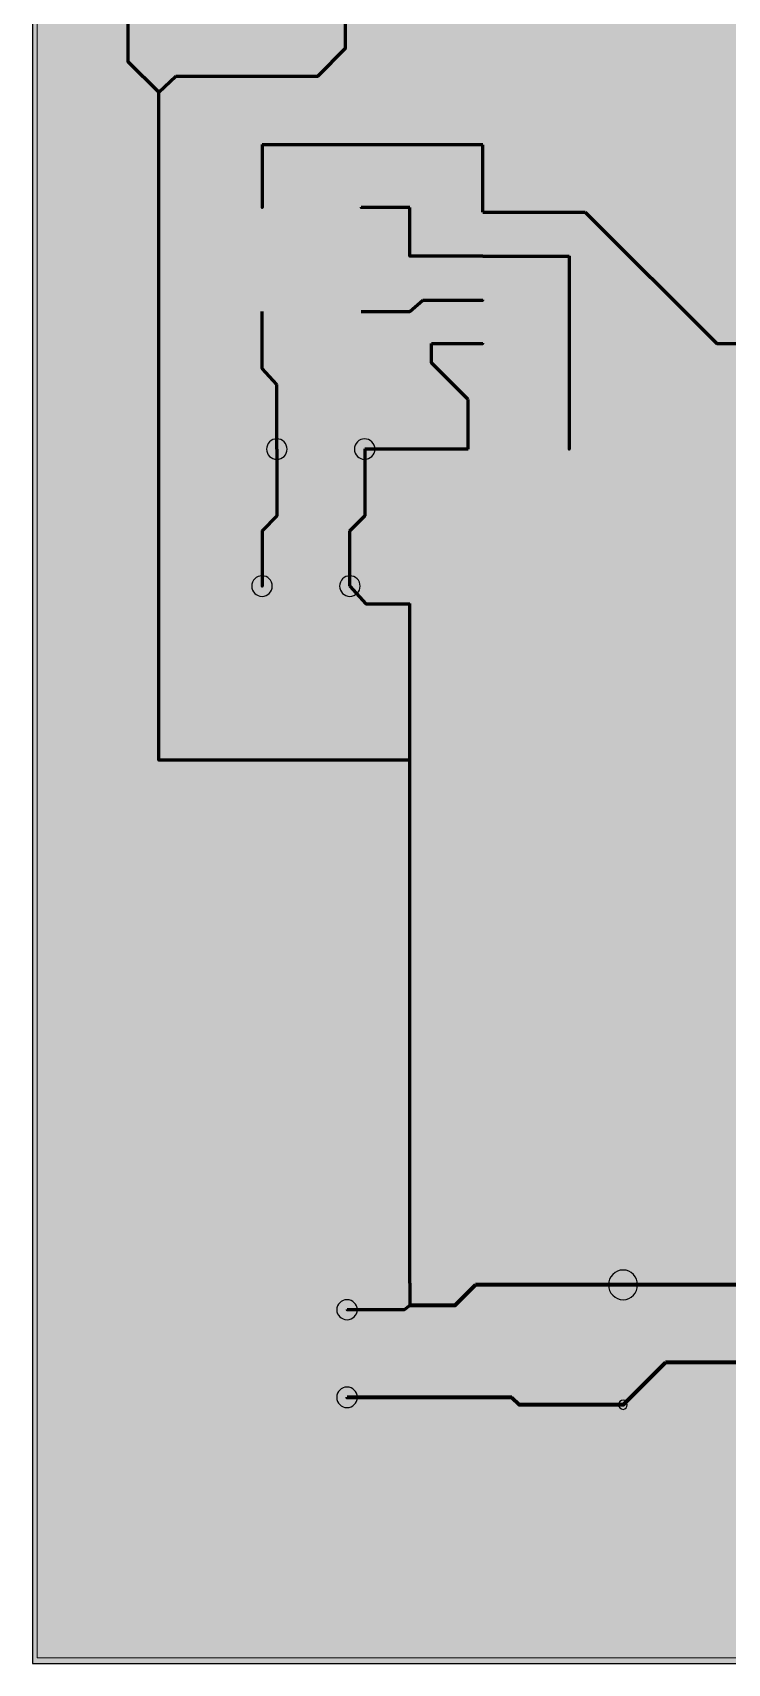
# Model space of a CAD drawing. Header units: millimetres. Extents: x -0.1 to 94.7, y 0.9 to 76.3.
# Drawn here: x -0.13 to 19.79, y 0.87 to 47.62 of the extents above; entities that cross this region are included whole.
import ezdxf

# ---------------------------------------------------------------- set-up
doc = ezdxf.new("R2010")
doc.units = ezdxf.units.MM
doc.header["$MEASUREMENT"] = 0
doc.layers.get('0').update_dxf_attribs({"linetype": 'CONTINUOUS'})

msp = doc.modelspace()

# ---------------------------------------------------------------- hatches: boundary and pattern name
for color, points in [(7, [(-0.131, 76.331), (-0.131, 0.867), (94.726, 0.867), (94.726, 76.331)]), (18, [(5.908, 43.468), (5.908, 41.717), (7.005, 41.717), (7.005, 43.468)]), (18, [(8.756, 43.468), (8.756, 41.717), (9.852, 41.717), (9.852, 43.468)]), (18, [(11.784, 42.764), (11.784, 42.175), (13.78, 42.175), (13.78, 42.764)]), (18, [(11.784, 41.504), (11.784, 40.915), (13.78, 40.915), (13.78, 41.504)]), (18, [(5.908, 40.506), (5.908, 38.738), (7.005, 38.738), (7.005, 40.506)]), (18, [(8.756, 40.506), (8.756, 38.738), (9.852, 38.738), (9.852, 40.506)]), (18, [(11.784, 40.244), (11.784, 39.671), (13.78, 39.671), (13.78, 40.244)]), (18, [(11.784, 39), (11.784, 38.411), (13.78, 38.411), (13.78, 39)]), (18, [(11.816, 36.562), (11.816, 34.81), (12.913, 34.81), (12.913, 36.562)]), (18, [(14.713, 36.562), (14.713, 34.81), (15.793, 34.81), (15.793, 36.562)]), (18, [(5.45, 32.748), (5.45, 30.735), (7.463, 30.735), (7.463, 32.748)]), (18, [(7.97, 32.748), (7.97, 30.735), (9.967, 30.735), (9.967, 32.748)]), (18, [(7.872, 12.013), (7.872, 10), (9.885, 10), (9.885, 12.013)]), (18, [(7.872, 9.492), (7.872, 7.479), (9.885, 7.479), (9.885, 9.492)]), (18, [(16.17, 8.903), (16.17, 7.659), (17.43, 7.659), (17.43, 8.903)])]:
    msp.add_hatch(color=color).paths.add_polyline_path(points)
h = msp.add_hatch(color=18)
edge = h.paths.add_edge_path()
edge.add_spline(control_points=[(9.132, 47.167), (9.132, 47.003), (9.001, 46.872), (8.838, 46.872), (8.838, 46.872), (8.674, 46.872), (8.543, 47.003), (8.543, 47.167), (8.543, 47.167), (8.543, 47.33), (8.674, 47.461), (8.838, 47.461), (8.838, 47.461), (9.001, 47.461), (9.132, 47.33), (9.132, 47.167)], knot_values=[0, 0, 0, 0, 0.0625, 0.0625, 0.0625, 0.0625, 0.125, 0.125, 0.125, 0.125, 0.1875, 0.1875, 0.1875, 0.1875, 1, 1, 1, 1], degree=3, periodic=0)
h = msp.add_hatch(color=18)
edge = h.paths.add_edge_path()
edge.add_spline(control_points=[(2.897, 46.79), (2.897, 46.627), (2.766, 46.496), (2.602, 46.496), (2.602, 46.496), (2.439, 46.496), (2.308, 46.627), (2.308, 46.79), (2.308, 46.79), (2.308, 46.954), (2.439, 47.085), (2.602, 47.085), (2.602, 47.085), (2.766, 47.085), (2.897, 46.954), (2.897, 46.79)], knot_values=[0, 0, 0, 0, 0.0625, 0.0625, 0.0625, 0.0625, 0.125, 0.125, 0.125, 0.125, 0.1875, 0.1875, 0.1875, 0.1875, 1, 1, 1, 1], degree=3, periodic=0)
h = msp.add_hatch(color=18)
edge = h.paths.add_edge_path()
edge.add_spline(control_points=[(4.272, 46.365), (4.272, 46.201), (4.141, 46.07), (3.977, 46.07), (3.977, 46.07), (3.813, 46.07), (3.682, 46.201), (3.682, 46.365), (3.682, 46.365), (3.682, 46.528), (3.813, 46.659), (3.977, 46.659), (3.977, 46.659), (4.141, 46.659), (4.272, 46.528), (4.272, 46.365)], knot_values=[0, 0, 0, 0, 0.0625, 0.0625, 0.0625, 0.0625, 0.125, 0.125, 0.125, 0.125, 0.1875, 0.1875, 0.1875, 0.1875, 1, 1, 1, 1], degree=3, periodic=0)
h = msp.add_hatch(color=18)
edge = h.paths.add_edge_path()
edge.add_spline(control_points=[(6.448, 46.365), (6.448, 46.201), (6.317, 46.07), (6.154, 46.07), (6.154, 46.07), (6.006, 46.07), (5.875, 46.201), (5.875, 46.365), (5.875, 46.365), (5.875, 46.528), (6.006, 46.659), (6.154, 46.659), (6.154, 46.659), (6.317, 46.659), (6.448, 46.528), (6.448, 46.365)], knot_values=[0, 0, 0, 0, 0.0625, 0.0625, 0.0625, 0.0625, 0.125, 0.125, 0.125, 0.125, 0.1875, 0.1875, 0.1875, 0.1875, 1, 1, 1, 1], degree=3, periodic=0)
h = msp.add_hatch(color=18)
edge = h.paths.add_edge_path()
edge.add_spline(control_points=[(8.347, 46.365), (8.347, 46.201), (8.216, 46.07), (8.052, 46.07), (8.052, 46.07), (7.888, 46.07), (7.757, 46.201), (7.757, 46.365), (7.757, 46.365), (7.757, 46.528), (7.888, 46.659), (8.052, 46.659), (8.052, 46.659), (8.216, 46.659), (8.347, 46.528), (8.347, 46.365)], knot_values=[0, 0, 0, 0, 0.0625, 0.0625, 0.0625, 0.0625, 0.125, 0.125, 0.125, 0.125, 0.1875, 0.1875, 0.1875, 0.1875, 1, 1, 1, 1], degree=3, periodic=0)
h = msp.add_hatch(color=18)
edge = h.paths.add_edge_path()
edge.add_spline(control_points=[(3.781, 45.907), (3.781, 45.743), (3.65, 45.612), (3.486, 45.612), (3.486, 45.612), (3.322, 45.612), (3.191, 45.743), (3.191, 45.907), (3.191, 45.907), (3.191, 46.07), (3.322, 46.201), (3.486, 46.201), (3.486, 46.201), (3.65, 46.201), (3.781, 46.07), (3.781, 45.907)], knot_values=[0, 0, 0, 0, 0.0625, 0.0625, 0.0625, 0.0625, 0.125, 0.125, 0.125, 0.125, 0.1875, 0.1875, 0.1875, 0.1875, 1, 1, 1, 1], degree=3, periodic=0)
h = msp.add_hatch(color=18)
edge = h.paths.add_edge_path()
edge.add_spline(control_points=[(6.743, 44.401), (6.743, 44.237), (6.612, 44.106), (6.448, 44.106), (6.448, 44.106), (6.285, 44.106), (6.154, 44.237), (6.154, 44.401), (6.154, 44.401), (6.154, 44.565), (6.285, 44.695), (6.448, 44.695), (6.448, 44.695), (6.612, 44.695), (6.743, 44.565), (6.743, 44.401)], knot_values=[0, 0, 0, 0, 0.0625, 0.0625, 0.0625, 0.0625, 0.125, 0.125, 0.125, 0.125, 0.1875, 0.1875, 0.1875, 0.1875, 1, 1, 1, 1], degree=3, periodic=0)
h = msp.add_hatch(color=18)
edge = h.paths.add_edge_path()
edge.add_spline(control_points=[(13.076, 44.401), (13.076, 44.237), (12.945, 44.106), (12.782, 44.106), (12.782, 44.106), (12.618, 44.106), (12.487, 44.237), (12.487, 44.401), (12.487, 44.401), (12.487, 44.565), (12.618, 44.695), (12.782, 44.695), (12.782, 44.695), (12.945, 44.695), (13.076, 44.565), (13.076, 44.401)], knot_values=[0, 0, 0, 0, 0.0625, 0.0625, 0.0625, 0.0625, 0.125, 0.125, 0.125, 0.125, 0.1875, 0.1875, 0.1875, 0.1875, 1, 1, 1, 1], degree=3, periodic=0)
h = msp.add_hatch(color=18)
edge = h.paths.add_edge_path()
edge.add_spline(control_points=[(10.982, 42.601), (10.982, 42.437), (10.851, 42.306), (10.687, 42.306), (10.687, 42.306), (10.523, 42.306), (10.392, 42.437), (10.392, 42.601), (10.392, 42.601), (10.392, 42.764), (10.523, 42.895), (10.687, 42.895), (10.687, 42.895), (10.851, 42.895), (10.982, 42.764), (10.982, 42.601)], knot_values=[0, 0, 0, 0, 0.0625, 0.0625, 0.0625, 0.0625, 0.125, 0.125, 0.125, 0.125, 0.1875, 0.1875, 0.1875, 0.1875, 1, 1, 1, 1], degree=3, periodic=0)
h = msp.add_hatch(color=18)
edge = h.paths.add_edge_path()
edge.add_spline(control_points=[(16.006, 42.47), (16.006, 42.306), (15.875, 42.175), (15.711, 42.175), (15.711, 42.175), (15.548, 42.175), (15.417, 42.306), (15.417, 42.47), (15.417, 42.47), (15.417, 42.633), (15.548, 42.764), (15.711, 42.764), (15.711, 42.764), (15.875, 42.764), (16.006, 42.633), (16.006, 42.47)], knot_values=[0, 0, 0, 0, 0.0625, 0.0625, 0.0625, 0.0625, 0.125, 0.125, 0.125, 0.125, 0.1875, 0.1875, 0.1875, 0.1875, 1, 1, 1, 1], degree=3, periodic=0)
h = msp.add_hatch(color=18)
edge = h.paths.add_edge_path()
edge.add_spline(control_points=[(10.982, 41.21), (10.982, 41.046), (10.851, 40.915), (10.687, 40.915), (10.687, 40.915), (10.523, 40.915), (10.392, 41.046), (10.392, 41.21), (10.392, 41.21), (10.392, 41.373), (10.523, 41.504), (10.687, 41.504), (10.687, 41.504), (10.851, 41.504), (10.982, 41.373), (10.982, 41.21)], knot_values=[0, 0, 0, 0, 0.0625, 0.0625, 0.0625, 0.0625, 0.125, 0.125, 0.125, 0.125, 0.1875, 0.1875, 0.1875, 0.1875, 1, 1, 1, 1], degree=3, periodic=0)
h = msp.add_hatch(color=18)
edge = h.paths.add_edge_path()
edge.add_spline(control_points=[(15.548, 41.21), (15.548, 41.046), (15.417, 40.915), (15.253, 40.915), (15.253, 40.915), (15.089, 40.915), (14.959, 41.046), (14.959, 41.21), (14.959, 41.21), (14.959, 41.373), (15.089, 41.504), (15.253, 41.504), (15.253, 41.504), (15.417, 41.504), (15.548, 41.373), (15.548, 41.21)], knot_values=[0, 0, 0, 0, 0.0625, 0.0625, 0.0625, 0.0625, 0.125, 0.125, 0.125, 0.125, 0.1875, 0.1875, 0.1875, 0.1875, 1, 1, 1, 1], degree=3, periodic=0)
h = msp.add_hatch(color=18)
edge = h.paths.add_edge_path()
edge.add_spline(control_points=[(11.358, 39.949), (11.358, 39.802), (11.227, 39.671), (11.063, 39.671), (11.063, 39.671), (10.9, 39.671), (10.769, 39.802), (10.769, 39.949), (10.769, 39.949), (10.769, 40.113), (10.9, 40.244), (11.063, 40.244), (11.063, 40.244), (11.227, 40.244), (11.358, 40.113), (11.358, 39.949)], knot_values=[0, 0, 0, 0, 0.0625, 0.0625, 0.0625, 0.0625, 0.125, 0.125, 0.125, 0.125, 0.1875, 0.1875, 0.1875, 0.1875, 1, 1, 1, 1], degree=3, periodic=0)
h = msp.add_hatch(color=18)
edge = h.paths.add_edge_path()
edge.add_spline(control_points=[(10.982, 39.622), (10.982, 39.458), (10.851, 39.327), (10.687, 39.327), (10.687, 39.327), (10.523, 39.327), (10.392, 39.458), (10.392, 39.622), (10.392, 39.622), (10.392, 39.786), (10.523, 39.917), (10.687, 39.917), (10.687, 39.917), (10.851, 39.917), (10.982, 39.786), (10.982, 39.622)], knot_values=[0, 0, 0, 0, 0.0625, 0.0625, 0.0625, 0.0625, 0.125, 0.125, 0.125, 0.125, 0.1875, 0.1875, 0.1875, 0.1875, 1, 1, 1, 1], degree=3, periodic=0)
h = msp.add_hatch(color=18)
edge = h.paths.add_edge_path()
edge.add_spline(control_points=[(11.603, 38.706), (11.603, 38.542), (11.473, 38.411), (11.309, 38.411), (11.309, 38.411), (11.145, 38.411), (11.014, 38.542), (11.014, 38.706), (11.014, 38.706), (11.014, 38.869), (11.145, 39), (11.309, 39), (11.309, 39), (11.473, 39), (11.603, 38.869), (11.603, 38.706)], knot_values=[0, 0, 0, 0, 0.0625, 0.0625, 0.0625, 0.0625, 0.125, 0.125, 0.125, 0.125, 0.1875, 0.1875, 0.1875, 0.1875, 1, 1, 1, 1], degree=3, periodic=0)
h = msp.add_hatch(color=18)
edge = h.paths.add_edge_path()
edge.add_spline(control_points=[(19.77, 38.706), (19.77, 38.542), (19.639, 38.411), (19.492, 38.411), (19.492, 38.411), (19.328, 38.411), (19.197, 38.542), (19.197, 38.706), (19.197, 38.706), (19.197, 38.869), (19.328, 39), (19.492, 39), (19.492, 39), (19.639, 39), (19.77, 38.869), (19.77, 38.706)], knot_values=[0, 0, 0, 0, 0.0625, 0.0625, 0.0625, 0.0625, 0.125, 0.125, 0.125, 0.125, 0.1875, 0.1875, 0.1875, 0.1875, 1, 1, 1, 1], degree=3, periodic=0)
h = msp.add_hatch(color=18)
edge = h.paths.add_edge_path()
edge.add_spline(control_points=[(11.603, 38.149), (11.603, 37.985), (11.473, 37.855), (11.309, 37.855), (11.309, 37.855), (11.145, 37.855), (11.014, 37.985), (11.014, 38.149), (11.014, 38.149), (11.014, 38.313), (11.145, 38.444), (11.309, 38.444), (11.309, 38.444), (11.473, 38.444), (11.603, 38.313), (11.603, 38.149)], knot_values=[0, 0, 0, 0, 0.0625, 0.0625, 0.0625, 0.0625, 0.125, 0.125, 0.125, 0.125, 0.1875, 0.1875, 0.1875, 0.1875, 1, 1, 1, 1], degree=3, periodic=0)
h = msp.add_hatch(color=18)
edge = h.paths.add_edge_path()
edge.add_spline(control_points=[(6.743, 37.985), (6.743, 37.822), (6.612, 37.691), (6.448, 37.691), (6.448, 37.691), (6.285, 37.691), (6.154, 37.822), (6.154, 37.985), (6.154, 37.985), (6.154, 38.149), (6.285, 38.28), (6.448, 38.28), (6.448, 38.28), (6.612, 38.28), (6.743, 38.149), (6.743, 37.985)], knot_values=[0, 0, 0, 0, 0.0625, 0.0625, 0.0625, 0.0625, 0.125, 0.125, 0.125, 0.125, 0.1875, 0.1875, 0.1875, 0.1875, 1, 1, 1, 1], degree=3, periodic=0)
h = msp.add_hatch(color=18)
edge = h.paths.add_edge_path()
edge.add_spline(control_points=[(7.168, 37.527), (7.168, 37.364), (7.037, 37.233), (6.874, 37.233), (6.874, 37.233), (6.71, 37.233), (6.579, 37.364), (6.579, 37.527), (6.579, 37.527), (6.579, 37.691), (6.71, 37.822), (6.874, 37.822), (6.874, 37.822), (7.037, 37.822), (7.168, 37.691), (7.168, 37.527)], knot_values=[0, 0, 0, 0, 0.0625, 0.0625, 0.0625, 0.0625, 0.125, 0.125, 0.125, 0.125, 0.1875, 0.1875, 0.1875, 0.1875, 1, 1, 1, 1], degree=3, periodic=0)
h = msp.add_hatch(color=18)
edge = h.paths.add_edge_path()
edge.add_spline(control_points=[(12.651, 37.102), (12.651, 36.938), (12.52, 36.807), (12.356, 36.807), (12.356, 36.807), (12.193, 36.807), (12.062, 36.938), (12.062, 37.102), (12.062, 37.102), (12.062, 37.265), (12.193, 37.396), (12.356, 37.396), (12.356, 37.396), (12.52, 37.396), (12.651, 37.265), (12.651, 37.102)], knot_values=[0, 0, 0, 0, 0.0625, 0.0625, 0.0625, 0.0625, 0.125, 0.125, 0.125, 0.125, 0.1875, 0.1875, 0.1875, 0.1875, 1, 1, 1, 1], degree=3, periodic=0)
h = msp.add_hatch(color=18)
edge = h.paths.add_edge_path()
edge.add_spline(control_points=[(7.757, 35.678), (7.757, 35.203), (7.365, 34.81), (6.874, 34.81), (6.874, 34.81), (6.383, 34.81), (5.99, 35.203), (5.99, 35.678), (5.99, 35.678), (5.99, 36.169), (6.383, 36.562), (6.874, 36.562), (6.874, 36.562), (7.365, 36.562), (7.757, 36.169), (7.757, 35.678)], knot_values=[0, 0, 0, 0, 0.0625, 0.0625, 0.0625, 0.0625, 0.125, 0.125, 0.125, 0.125, 0.1875, 0.1875, 0.1875, 0.1875, 1, 1, 1, 1], degree=3, periodic=0)
h = msp.add_hatch(color=18)
edge = h.paths.add_edge_path()
edge.add_spline(control_points=[(10.261, 35.678), (10.261, 35.203), (9.869, 34.81), (9.394, 34.81), (9.394, 34.81), (8.903, 34.81), (8.51, 35.203), (8.51, 35.678), (8.51, 35.678), (8.51, 36.169), (8.903, 36.562), (9.394, 36.562), (9.394, 36.562), (9.869, 36.562), (10.261, 36.169), (10.261, 35.678)], knot_values=[0, 0, 0, 0, 0.0625, 0.0625, 0.0625, 0.0625, 0.125, 0.125, 0.125, 0.125, 0.1875, 0.1875, 0.1875, 0.1875, 1, 1, 1, 1], degree=3, periodic=0)
h = msp.add_hatch(color=18)
edge = h.paths.add_edge_path()
edge.add_spline(control_points=[(7.168, 33.763), (7.168, 33.599), (7.037, 33.468), (6.874, 33.468), (6.874, 33.468), (6.71, 33.468), (6.579, 33.599), (6.579, 33.763), (6.579, 33.763), (6.579, 33.91), (6.71, 34.041), (6.874, 34.041), (6.874, 34.041), (7.037, 34.041), (7.168, 33.91), (7.168, 33.763)], knot_values=[0, 0, 0, 0, 0.0625, 0.0625, 0.0625, 0.0625, 0.125, 0.125, 0.125, 0.125, 0.1875, 0.1875, 0.1875, 0.1875, 1, 1, 1, 1], degree=3, periodic=0)
h = msp.add_hatch(color=18)
edge = h.paths.add_edge_path()
edge.add_spline(control_points=[(9.689, 33.763), (9.689, 33.599), (9.541, 33.468), (9.394, 33.468), (9.394, 33.468), (9.23, 33.468), (9.099, 33.599), (9.099, 33.763), (9.099, 33.763), (9.099, 33.91), (9.23, 34.041), (9.394, 34.041), (9.394, 34.041), (9.541, 34.041), (9.689, 33.91), (9.689, 33.763)], knot_values=[0, 0, 0, 0, 0.0625, 0.0625, 0.0625, 0.0625, 0.125, 0.125, 0.125, 0.125, 0.1875, 0.1875, 0.1875, 0.1875, 1, 1, 1, 1], degree=3, periodic=0)
h = msp.add_hatch(color=18)
edge = h.paths.add_edge_path()
edge.add_spline(control_points=[(6.743, 33.337), (6.743, 33.174), (6.612, 33.043), (6.448, 33.043), (6.448, 33.043), (6.285, 33.043), (6.154, 33.174), (6.154, 33.337), (6.154, 33.337), (6.154, 33.501), (6.285, 33.632), (6.448, 33.632), (6.448, 33.632), (6.612, 33.632), (6.743, 33.501), (6.743, 33.337)], knot_values=[0, 0, 0, 0, 0.0625, 0.0625, 0.0625, 0.0625, 0.125, 0.125, 0.125, 0.125, 0.1875, 0.1875, 0.1875, 0.1875, 1, 1, 1, 1], degree=3, periodic=0)
h = msp.add_hatch(color=18)
edge = h.paths.add_edge_path()
edge.add_spline(control_points=[(9.263, 33.337), (9.263, 33.174), (9.132, 33.043), (8.969, 33.043), (8.969, 33.043), (8.805, 33.043), (8.674, 33.174), (8.674, 33.337), (8.674, 33.337), (8.674, 33.501), (8.805, 33.632), (8.969, 33.632), (8.969, 33.632), (9.132, 33.632), (9.263, 33.501), (9.263, 33.337)], knot_values=[0, 0, 0, 0, 0.0625, 0.0625, 0.0625, 0.0625, 0.125, 0.125, 0.125, 0.125, 0.1875, 0.1875, 0.1875, 0.1875, 1, 1, 1, 1], degree=3, periodic=0)
h = msp.add_hatch(color=18)
edge = h.paths.add_edge_path()
edge.add_spline(control_points=[(9.721, 31.243), (9.721, 31.079), (9.59, 30.948), (9.427, 30.948), (9.427, 30.948), (9.263, 30.948), (9.132, 31.079), (9.132, 31.243), (9.132, 31.243), (9.132, 31.406), (9.263, 31.537), (9.427, 31.537), (9.427, 31.537), (9.59, 31.537), (9.721, 31.406), (9.721, 31.243)], knot_values=[0, 0, 0, 0, 0.0625, 0.0625, 0.0625, 0.0625, 0.125, 0.125, 0.125, 0.125, 0.1875, 0.1875, 0.1875, 0.1875, 1, 1, 1, 1], degree=3, periodic=0)
h = msp.add_hatch(color=18)
edge = h.paths.add_edge_path()
edge.add_spline(control_points=[(10.982, 31.243), (10.982, 31.079), (10.851, 30.948), (10.687, 30.948), (10.687, 30.948), (10.523, 30.948), (10.392, 31.079), (10.392, 31.243), (10.392, 31.243), (10.392, 31.406), (10.523, 31.537), (10.687, 31.537), (10.687, 31.537), (10.851, 31.537), (10.982, 31.406), (10.982, 31.243)], knot_values=[0, 0, 0, 0, 0.0625, 0.0625, 0.0625, 0.0625, 0.125, 0.125, 0.125, 0.125, 0.1875, 0.1875, 0.1875, 0.1875, 1, 1, 1, 1], degree=3, periodic=0)
h = msp.add_hatch(color=18)
edge = h.paths.add_edge_path()
edge.add_spline(control_points=[(3.781, 26.758), (3.781, 26.595), (3.65, 26.464), (3.486, 26.464), (3.486, 26.464), (3.322, 26.464), (3.191, 26.595), (3.191, 26.758), (3.191, 26.758), (3.191, 26.922), (3.322, 27.053), (3.486, 27.053), (3.486, 27.053), (3.65, 27.053), (3.781, 26.922), (3.781, 26.758)], knot_values=[0, 0, 0, 0, 0.0625, 0.0625, 0.0625, 0.0625, 0.125, 0.125, 0.125, 0.125, 0.1875, 0.1875, 0.1875, 0.1875, 1, 1, 1, 1], degree=3, periodic=0)
h = msp.add_hatch(color=18)
edge = h.paths.add_edge_path()
edge.add_spline(control_points=[(3.813, 26.758), (3.813, 26.595), (3.682, 26.464), (3.519, 26.464), (3.519, 26.464), (3.355, 26.464), (3.224, 26.595), (3.224, 26.758), (3.224, 26.758), (3.224, 26.922), (3.355, 27.053), (3.519, 27.053), (3.519, 27.053), (3.682, 27.053), (3.813, 26.922), (3.813, 26.758)], knot_values=[0, 0, 0, 0, 0.0625, 0.0625, 0.0625, 0.0625, 0.125, 0.125, 0.125, 0.125, 0.1875, 0.1875, 0.1875, 0.1875, 1, 1, 1, 1], degree=3, periodic=0)
h = msp.add_hatch(color=18)
edge = h.paths.add_edge_path()
edge.add_spline(control_points=[(10.982, 26.758), (10.982, 26.595), (10.851, 26.464), (10.687, 26.464), (10.687, 26.464), (10.523, 26.464), (10.392, 26.595), (10.392, 26.758), (10.392, 26.758), (10.392, 26.922), (10.523, 27.053), (10.687, 27.053), (10.687, 27.053), (10.851, 27.053), (10.982, 26.922), (10.982, 26.758)], knot_values=[0, 0, 0, 0, 0.0625, 0.0625, 0.0625, 0.0625, 0.125, 0.125, 0.125, 0.125, 0.1875, 0.1875, 0.1875, 0.1875, 1, 1, 1, 1], degree=3, periodic=0)
h = msp.add_hatch(color=18)
edge = h.paths.add_edge_path()
edge.add_spline(control_points=[(13.207, 11.718), (13.207, 11.374), (12.913, 11.096), (12.569, 11.096), (12.569, 11.096), (12.225, 11.096), (11.947, 11.374), (11.947, 11.718), (11.947, 11.718), (11.947, 12.062), (12.225, 12.34), (12.569, 12.34), (12.569, 12.34), (12.913, 12.34), (13.207, 12.062), (13.207, 11.718)], knot_values=[0, 0, 0, 0, 0.0625, 0.0625, 0.0625, 0.0625, 0.125, 0.125, 0.125, 0.125, 0.1875, 0.1875, 0.1875, 0.1875, 1, 1, 1, 1], degree=3, periodic=0)
h = msp.add_hatch(color=18)
edge = h.paths.add_edge_path()
edge.add_spline(control_points=[(17.43, 11.718), (17.43, 11.374), (17.152, 11.096), (16.808, 11.096), (16.808, 11.096), (16.464, 11.096), (16.17, 11.374), (16.17, 11.718), (16.17, 11.718), (16.17, 12.062), (16.464, 12.34), (16.808, 12.34), (16.808, 12.34), (17.152, 12.34), (17.43, 12.062), (17.43, 11.718)], knot_values=[0, 0, 0, 0, 0.0625, 0.0625, 0.0625, 0.0625, 0.125, 0.125, 0.125, 0.125, 0.1875, 0.1875, 0.1875, 0.1875, 1, 1, 1, 1], degree=3, periodic=0)
h = msp.add_hatch(color=18)
edge = h.paths.add_edge_path()
edge.add_spline(control_points=[(11.309, 11.129), (11.309, 10.785), (11.031, 10.507), (10.687, 10.507), (10.687, 10.507), (10.343, 10.507), (10.065, 10.785), (10.065, 11.129), (10.065, 11.129), (10.065, 11.473), (10.343, 11.767), (10.687, 11.767), (10.687, 11.767), (11.031, 11.767), (11.309, 11.473), (11.309, 11.129)], knot_values=[0, 0, 0, 0, 0.0625, 0.0625, 0.0625, 0.0625, 0.125, 0.125, 0.125, 0.125, 0.1875, 0.1875, 0.1875, 0.1875, 1, 1, 1, 1], degree=3, periodic=0)
h = msp.add_hatch(color=18)
edge = h.paths.add_edge_path()
edge.add_spline(control_points=[(10.982, 11.767), (10.982, 11.603), (10.851, 11.473), (10.687, 11.473), (10.687, 11.473), (10.523, 11.473), (10.392, 11.603), (10.392, 11.767), (10.392, 11.767), (10.392, 11.914), (10.523, 12.045), (10.687, 12.045), (10.687, 12.045), (10.851, 12.045), (10.982, 11.914), (10.982, 11.767)], knot_values=[0, 0, 0, 0, 0.0625, 0.0625, 0.0625, 0.0625, 0.125, 0.125, 0.125, 0.125, 0.1875, 0.1875, 0.1875, 0.1875, 1, 1, 1, 1], degree=3, periodic=0)
h = msp.add_hatch(color=18)
edge = h.paths.add_edge_path()
edge.add_spline(control_points=[(12.618, 11.129), (12.618, 10.785), (12.34, 10.507), (11.98, 10.507), (11.98, 10.507), (11.636, 10.507), (11.358, 10.785), (11.358, 11.129), (11.358, 11.129), (11.358, 11.473), (11.636, 11.767), (11.98, 11.767), (11.98, 11.767), (12.34, 11.767), (12.618, 11.473), (12.618, 11.129)], knot_values=[0, 0, 0, 0, 0.0625, 0.0625, 0.0625, 0.0625, 0.125, 0.125, 0.125, 0.125, 0.1875, 0.1875, 0.1875, 0.1875, 1, 1, 1, 1], degree=3, periodic=0)
h = msp.add_hatch(color=18)
edge = h.paths.add_edge_path()
edge.add_spline(control_points=[(10.982, 11.129), (10.982, 10.965), (10.851, 10.834), (10.687, 10.834), (10.687, 10.834), (10.523, 10.834), (10.392, 10.965), (10.392, 11.129), (10.392, 11.129), (10.392, 11.293), (10.523, 11.423), (10.687, 11.423), (10.687, 11.423), (10.851, 11.423), (10.982, 11.293), (10.982, 11.129)], knot_values=[0, 0, 0, 0, 0.0625, 0.0625, 0.0625, 0.0625, 0.125, 0.125, 0.125, 0.125, 0.1875, 0.1875, 0.1875, 0.1875, 1, 1, 1, 1], degree=3, periodic=0)
h = msp.add_hatch(color=18)
edge = h.paths.add_edge_path()
edge.add_spline(control_points=[(18.641, 9.492), (18.641, 9.149), (18.363, 8.87), (18.019, 8.87), (18.019, 8.87), (17.675, 8.87), (17.397, 9.149), (17.397, 9.492), (17.397, 9.492), (17.397, 9.852), (17.675, 10.131), (18.019, 10.131), (18.019, 10.131), (18.363, 10.131), (18.641, 9.852), (18.641, 9.492)], knot_values=[0, 0, 0, 0, 0.0625, 0.0625, 0.0625, 0.0625, 0.125, 0.125, 0.125, 0.125, 0.1875, 0.1875, 0.1875, 0.1875, 1, 1, 1, 1], degree=3, periodic=0)
h = msp.add_hatch(color=18)
edge = h.paths.add_edge_path()
edge.add_spline(control_points=[(14.255, 8.494), (14.255, 8.15), (13.96, 7.856), (13.616, 7.856), (13.616, 7.856), (13.273, 7.856), (12.995, 8.15), (12.995, 8.494), (12.995, 8.494), (12.995, 8.838), (13.273, 9.116), (13.616, 9.116), (13.616, 9.116), (13.96, 9.116), (14.255, 8.838), (14.255, 8.494)], knot_values=[0, 0, 0, 0, 0.0625, 0.0625, 0.0625, 0.0625, 0.125, 0.125, 0.125, 0.125, 0.1875, 0.1875, 0.1875, 0.1875, 1, 1, 1, 1], degree=3, periodic=0)
h = msp.add_hatch(color=18)
edge = h.paths.add_edge_path()
edge.add_spline(control_points=[(14.451, 8.281), (14.451, 7.937), (14.173, 7.659), (13.829, 7.659), (13.829, 7.659), (13.486, 7.659), (13.207, 7.937), (13.207, 8.281), (13.207, 8.281), (13.207, 8.625), (13.486, 8.903), (13.829, 8.903), (13.829, 8.903), (14.173, 8.903), (14.451, 8.625), (14.451, 8.281)], knot_values=[0, 0, 0, 0, 0.0625, 0.0625, 0.0625, 0.0625, 0.125, 0.125, 0.125, 0.125, 0.1875, 0.1875, 0.1875, 0.1875, 1, 1, 1, 1], degree=3, periodic=0)

# ---------------------------------------------------------------- linework, layer by layer
at = {"color": 18, "linetype": 'Continuous', "lineweight": -2}
msp.add_lwpolyline([(-0.131, 76.331), (-0.131, 0.867), (94.726, 0.867), (94.726, 76.331)], close=True, dxfattribs=at)
at = {"color": 18, "linetype": 'Continuous', "lineweight": 15}
msp.add_lwpolyline([(0, 76.2), (94.612, 76.2), (94.612, 1.031), (0, 1.031)], close=True, dxfattribs=at)
at = {"color": 18, "linetype": 'Continuous', "lineweight": 60}
for points in [[(2.602, 71.961), (2.602, 46.79), (2.602, 46.79)], [(8.838, 47.167), (8.838, 48.132), (8.838, 48.132)], [(2.602, 46.79), (3.486, 45.907), (3.486, 45.907)], [(8.052, 46.365), (8.838, 47.167), (8.838, 47.167)], [(3.486, 45.907), (3.977, 46.365), (3.977, 46.365)], [(3.977, 46.365), (6.154, 46.365), (6.154, 46.365)], [(6.154, 46.365), (8.052, 46.365), (8.052, 46.365)], [(3.486, 26.758), (3.486, 45.907), (3.486, 45.907)], [(12.782, 44.401), (6.448, 44.401), (6.448, 44.401)], [(6.448, 44.401), (6.448, 42.601), (6.448, 42.601)], [(12.782, 42.47), (12.782, 44.401), (12.782, 44.401)], [(10.687, 42.601), (9.296, 42.601), (9.296, 42.601)], [(10.687, 41.21), (10.687, 42.601), (10.687, 42.601)], [(12.782, 42.47), (15.711, 42.47), (15.711, 42.47)], [(15.711, 42.47), (19.492, 38.706), (19.492, 38.706)], [(12.782, 41.21), (10.687, 41.21), (10.687, 41.21)], [(12.782, 41.21), (15.253, 41.21), (15.253, 41.21)], [(15.253, 41.21), (15.253, 35.678), (15.253, 35.678)], [(10.687, 39.622), (11.063, 39.949), (11.063, 39.949)], [(11.063, 39.949), (12.782, 39.949), (12.782, 39.949)], [(6.448, 37.985), (6.448, 39.622), (6.448, 39.622)], [(9.296, 39.622), (10.687, 39.622), (10.687, 39.622)], [(11.309, 38.149), (11.309, 38.706), (11.309, 38.706)], [(11.309, 38.706), (12.782, 38.706), (12.782, 38.706)], [(19.492, 38.706), (21.832, 38.706), (21.832, 38.706)], [(6.874, 37.527), (6.448, 37.985), (6.448, 37.985)], [(12.356, 37.102), (11.309, 38.149), (11.309, 38.149)], [(6.874, 35.678), (6.874, 37.527), (6.874, 37.527)], [(12.356, 35.678), (12.356, 37.102), (12.356, 37.102)], [(6.874, 35.678), (6.874, 33.763), (6.874, 33.763)], [(12.356, 35.678), (9.394, 35.678), (9.394, 35.678)], [(9.394, 35.678), (9.394, 33.763), (9.394, 33.763)], [(6.874, 33.763), (6.448, 33.337), (6.448, 33.337)], [(8.969, 33.337), (9.394, 33.763), (9.394, 33.763)], [(6.448, 33.337), (6.448, 31.75), (6.448, 31.75)], [(8.969, 31.75), (8.969, 33.337), (8.969, 33.337)], [(8.969, 31.75), (9.427, 31.243), (9.427, 31.243)], [(9.427, 31.243), (10.687, 31.243), (10.687, 31.243)], [(10.687, 26.758), (10.687, 31.243), (10.687, 31.243)], [(3.519, 26.758), (3.486, 26.758), (3.486, 26.758)], [(10.687, 26.758), (3.519, 26.758), (3.519, 26.758)], [(10.687, 11.767), (10.687, 26.758), (10.687, 26.758)], [(10.687, 11.767), (10.687, 11.129), (10.687, 11.129)], [(10.523, 10.998), (8.887, 10.998), (8.887, 10.998)], [(10.687, 11.129), (10.523, 10.998), (10.523, 10.998)]]:
    msp.add_lwpolyline(points, dxfattribs=at)
at = {"color": 18, "linetype": 'Continuous', "lineweight": 120}
for points in [[(12.569, 11.718), (11.98, 11.129), (11.98, 11.129)], [(16.808, 11.718), (12.569, 11.718), (12.569, 11.718)], [(21.079, 11.718), (16.808, 11.718), (16.808, 11.718)], [(11.98, 11.129), (10.687, 11.129), (10.687, 11.129)], [(18.019, 9.492), (16.808, 8.281), (16.808, 8.281)], [(24.222, 9.492), (18.019, 9.492), (18.019, 9.492)], [(13.616, 8.494), (8.887, 8.494), (8.887, 8.494)], [(13.829, 8.281), (13.616, 8.494), (13.616, 8.494)], [(16.808, 8.281), (13.829, 8.281), (13.829, 8.281)]]:
    msp.add_lwpolyline(points, dxfattribs=at)
at = {"color": 18, "linetype": 'Continuous', "lineweight": -2}
for points in [[(7.168, 35.678), (7.168, 35.514), (7.037, 35.383), (6.874, 35.383), (6.874, 35.383), (6.71, 35.383), (6.579, 35.514), (6.579, 35.678), (6.579, 35.678), (6.579, 35.841), (6.71, 35.972), (6.874, 35.972), (6.874, 35.972), (7.037, 35.972), (7.168, 35.841), (7.168, 35.678)], [(9.689, 35.678), (9.689, 35.514), (9.541, 35.383), (9.394, 35.383), (9.394, 35.383), (9.23, 35.383), (9.099, 35.514), (9.099, 35.678), (9.099, 35.678), (9.099, 35.841), (9.23, 35.972), (9.394, 35.972), (9.394, 35.972), (9.541, 35.972), (9.689, 35.841), (9.689, 35.678)], [(6.743, 31.75), (6.743, 31.586), (6.612, 31.455), (6.448, 31.455), (6.448, 31.455), (6.285, 31.455), (6.154, 31.586), (6.154, 31.75), (6.154, 31.75), (6.154, 31.914), (6.285, 32.045), (6.448, 32.045), (6.448, 32.045), (6.612, 32.045), (6.743, 31.914), (6.743, 31.75)], [(9.263, 31.75), (9.263, 31.586), (9.132, 31.455), (8.969, 31.455), (8.969, 31.455), (8.805, 31.455), (8.674, 31.586), (8.674, 31.75), (8.674, 31.75), (8.674, 31.914), (8.805, 32.045), (8.969, 32.045), (8.969, 32.045), (9.132, 32.045), (9.263, 31.914), (9.263, 31.75)], [(17.217, 11.718), (17.217, 11.489), (17.037, 11.293), (16.808, 11.293), (16.808, 11.293), (16.579, 11.293), (16.382, 11.489), (16.382, 11.718), (16.382, 11.718), (16.382, 11.947), (16.579, 12.144), (16.808, 12.144), (16.808, 12.144), (17.037, 12.144), (17.217, 11.947), (17.217, 11.718)], [(9.181, 10.998), (9.181, 10.851), (9.05, 10.72), (8.887, 10.72), (8.887, 10.72), (8.723, 10.72), (8.592, 10.851), (8.592, 10.998), (8.592, 10.998), (8.592, 11.162), (8.723, 11.293), (8.887, 11.293), (8.887, 11.293), (9.05, 11.293), (9.181, 11.162), (9.181, 10.998)], [(9.181, 8.494), (9.181, 8.33), (9.05, 8.199), (8.887, 8.199), (8.887, 8.199), (8.723, 8.199), (8.592, 8.33), (8.592, 8.494), (8.592, 8.494), (8.592, 8.658), (8.723, 8.789), (8.887, 8.789), (8.887, 8.789), (9.05, 8.789), (9.181, 8.658), (9.181, 8.494)], [(16.922, 8.281), (16.922, 8.216), (16.873, 8.15), (16.808, 8.15), (16.808, 8.15), (16.726, 8.15), (16.677, 8.216), (16.677, 8.281), (16.677, 8.281), (16.677, 8.347), (16.726, 8.412), (16.808, 8.412), (16.808, 8.412), (16.873, 8.412), (16.922, 8.347), (16.922, 8.281)], [(16.922, 8.281), (16.922, 8.216), (16.873, 8.15), (16.808, 8.15), (16.808, 8.15), (16.726, 8.15), (16.677, 8.216), (16.677, 8.281), (16.677, 8.281), (16.677, 8.347), (16.726, 8.412), (16.808, 8.412), (16.808, 8.412), (16.873, 8.412), (16.922, 8.347), (16.922, 8.281)]]:
    msp.add_open_spline(points, degree=3, knots=[0, 0, 0, 0, 0.0625, 0.0625, 0.0625, 0.0625, 0.125, 0.125, 0.125, 0.125, 0.1875, 0.1875, 0.1875, 0.1875, 1, 1, 1, 1], dxfattribs=at)

doc.saveas('drawing.dxf')
